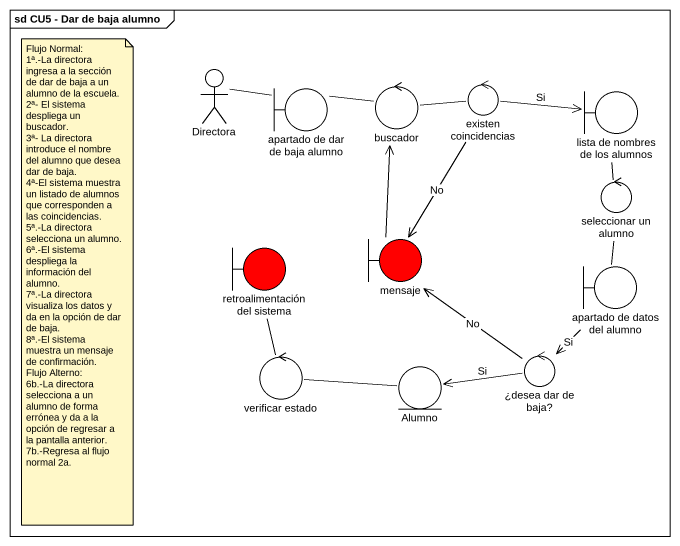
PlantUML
@startuml
mainframe sd CU5 - Dar de baja alumno
actor Directora
boundary "apartado de dar de baja alumno" as apartado_de_dar_de_baja
control buscador
control "existen coincidencias" as existen_coincidencias
boundary "lista de nombres de los alumnos" as lista_de_nombres_de_los
control "seleccionar un alumno" as seleccionar_un_alumno
boundary mensaje #FF0000
boundary "retroalimentación del sistema" as retroalimentación_del #FF0000
boundary "apartado de datos del alumno" as apartado_de_datos_del_alumno
control "verificar estado" as verificar_estado
entity Alumno
control "¿desea dar de baja?" as desea_dar_de_baja
Directora -right- apartado_de_dar_de_baja
apartado_de_dar_de_baja -right- buscador
buscador -right- existen_coincidencias
existen_coincidencias -right-> lista_de_nombres_de_los : Si
existen_coincidencias --> mensaje : No
lista_de_nombres_de_los -- seleccionar_un_alumno
seleccionar_un_alumno -- apartado_de_datos_del_alumno
mensaje -up-> buscador
apartado_de_datos_del_alumno --> desea_dar_de_baja : Si
verificar_estado -up- retroalimentación_del
Alumno -left- verificar_estado
desea_dar_de_baja -up-> mensaje : No
desea_dar_de_baja -left-> Alumno : Si
note as N1
  Flujo Normal:
  1ª.-La directora ingresa a la sección de dar de baja a un alumno de la escuela.
  2ª- El sistema despliega un buscador.
  3ª- La directora introduce el nombre del alumno que desea dar de baja.
  4ª-El sistema muestra un listado de alumnos que corresponden a las coincidencias.
  5ª.-La directora selecciona un alumno.
  6ª.-El sistema despliega la información del alumno.
  7ª.-La directora visualiza los datos y da en la opción de dar de baja.
  8ª.-El sistema muestra un mensaje de confirmación.
  Flujo Alterno:
  6b.-La directora selecciona a un alumno de forma errónea y da a la opción de regresar a la pantalla anterior.
  7b.-Regresa al flujo normal 2a.
end note
@enduml
